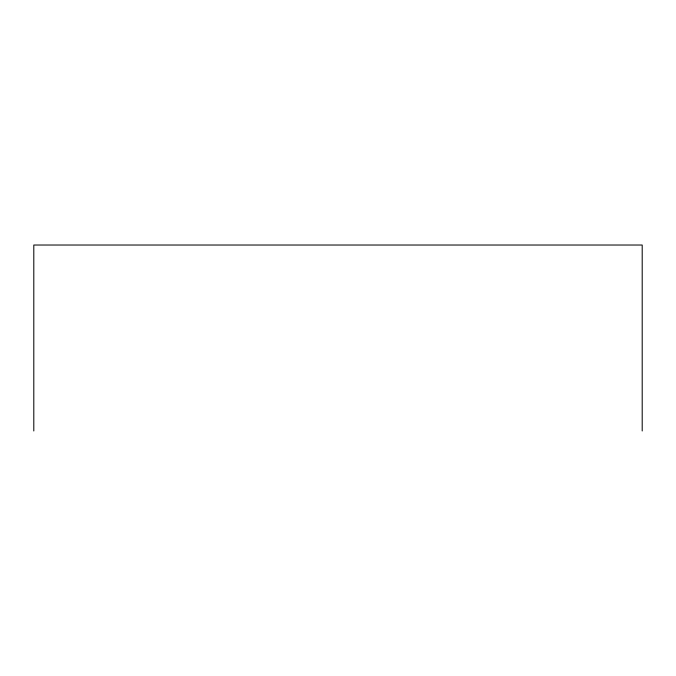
<?xml version="1.0" encoding="UTF-8"?>
<svg xmlns="http://www.w3.org/2000/svg" width="676" height="676" viewBox="0 0 676 676"><rect width="100%" height="100%" fill="white"/><g stroke="black" fill="none" stroke-linecap="round" stroke-linejoin="round"><path stroke-width="1.01" d="M642.2 430.975L642.2 245.025L33.8 245.025L33.8 430.975"/></g></svg>
